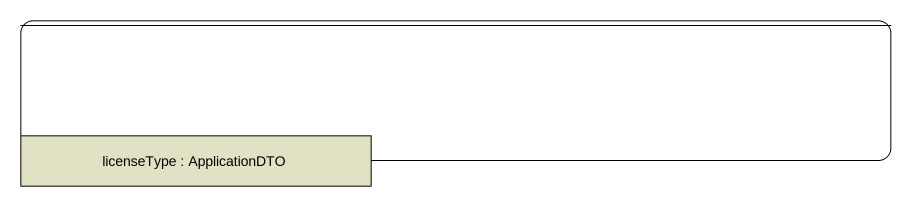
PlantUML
@startuml
hide empty description
state " " as state1 {
  state "licenseType : ApplicationDTO" as licenseType <<object>> #E1E1C3
}
@enduml
